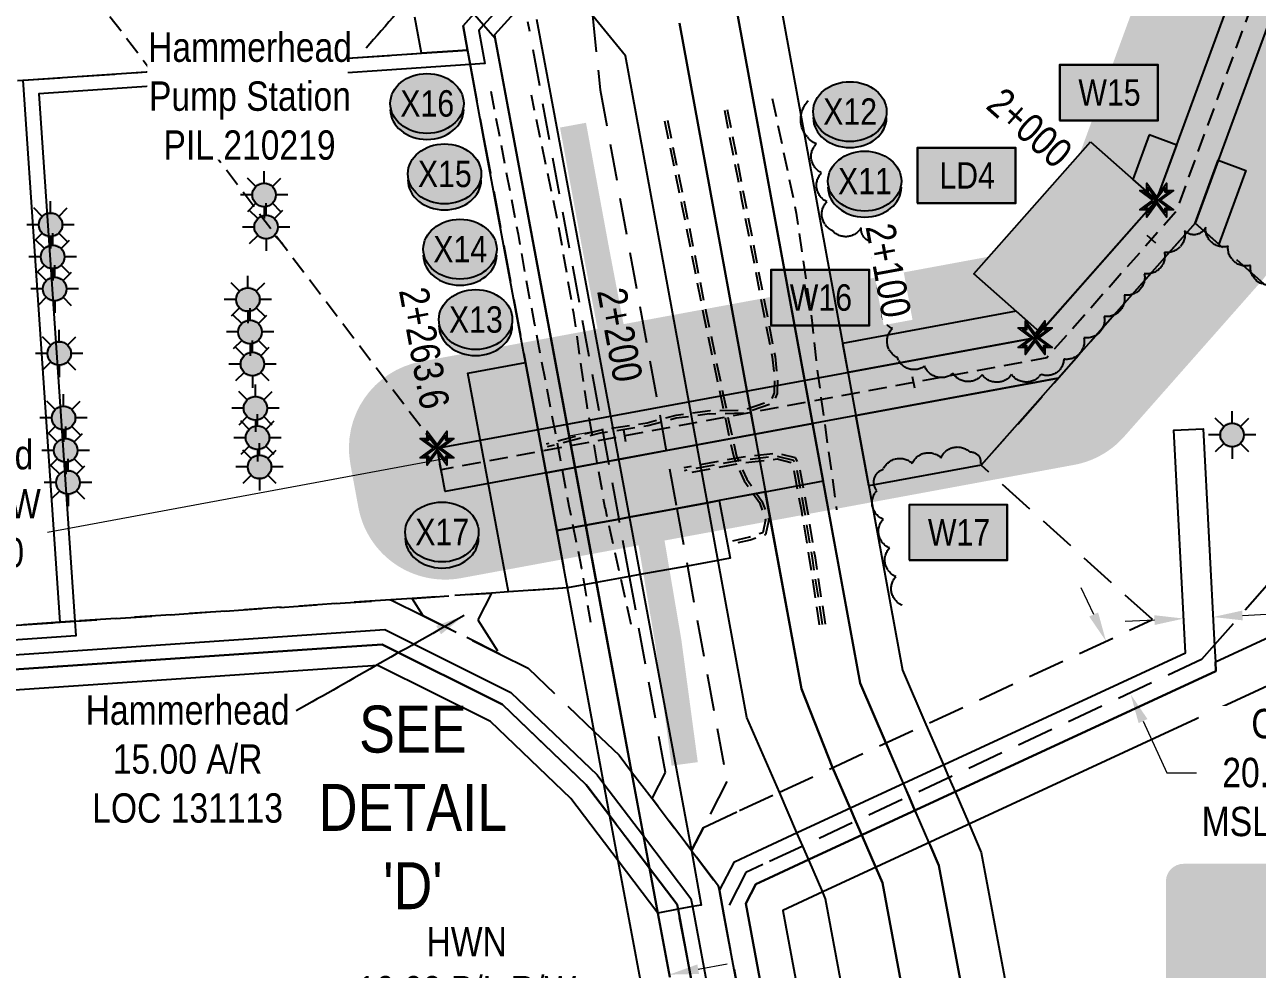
# Model space of a CAD drawing. Extents: x 404585 to 410512, y 6059634 to 6065450.
# Drawn here: x 404805.1 to 405224.8, y 6061681.1 to 6062002.9 of the extents above; entities that cross this region are included whole.
import ezdxf
from ezdxf.enums import TextEntityAlignment as Align

# ---------------------------------------------------------------- set-up
doc = ezdxf.new("R2010")
doc.units = 0
doc.header["$LTSCALE"] = 5
doc.header["$PDSIZE"] = 0.5
for name, pattern in [('0', [1, 1, 0]), ('foc-ACCESSROAD', [3.75, 2.5, -1.25]), ('foc-TIELINE', [1.875, 1.25, -0.625]), ('UG_PIPE', [1.875, 1.25, -0.625])]:
    doc.linetypes.add(name, pattern=pattern)
doc.layers.get('Defpoints').update_dxf_attribs({"color": 9})
for name, color, linetype in [('AS-PIPE-UG', 44, 'UG_PIPE'), ('AS-ROADS', 254, 'Continuous'), ('CHAINAGE', 201, 'foc-TIELINE'), ('DETAIL-T', 7, 'Continuous'), ('F-AR', 190, 'foc-ACCESSROAD'), ('F-RW', 190, 'Continuous'), ('F-WS', 190, 'foc-ACCESSROAD'), ('F-WS-S', 190, 'Continuous'), ('L-MON', 1, 'Continuous'), ('L-SECLBL', 7, 'Continuous'), ('L-TIE', 7, 'foc-TIELINE'), ('P-BUFFER-H 30m', 51, 'Continuous'), ('P-CROSSINGS', 250, 'Continuous'), ('P-PROPOSED', 10, 'Continuous'), ('P-PROPOSED-H', 21, 'Continuous'), ('P-TEMP-BLOCKS', 250, 'Continuous'), ('P-TEMP-H', 41, 'Continuous'), ('P-TEMP_WORKSPACE', 46, 'Continuous'), ('T-BUSH', 110, '0')]:
    doc.layers.add(name, color=color, linetype=linetype)
for name, color, linetype, lineweight in [('CHAINAGE-T', 201, 'Continuous', 18), ('F-AR-T', 190, 'Continuous', 9), ('F-RW-T', 190, 'Continuous', 9), ('F-WS-T', 190, 'Continuous', 9)]:
    doc.layers.add(name, color=color, linetype=linetype, lineweight=lineweight)
doc.styles.add('80', font='ARIALN.TTF', dxfattribs={"height": 10})
doc.styles.add('80CG', font='ARIALN.TTF', dxfattribs={"height": 10})
doc.styles.add('80L', font='ARIALN.TTF', dxfattribs={"height": 10})
doc.styles.add('Crossing', font='ARIALN.TTF', dxfattribs={"height": 10})
doc.dimstyles.new('Compass 5 000', dxfattribs={"dimscale": 5, "dimtxt": 9, "dimasz": 2, "dimexe": 0.2, "dimexo": 0.0625, "dimgap": 0.5, "dimtad": 0, "dimtih": 1, "dimtoh": 1, "dimzin": 0, "dimdsep": 46, "dimtxsty": '80CG', "dimcen": 0.1, "dimse1": 1, "dimse2": 1, "dimclrd": 256, "dimclrt": 256, "dimaunit": 1, "dimadec": 4, "dimazin": 0, "dimtfac": 0.06, "dimtofl": 0, "dimtmove": 0, "dimatfit": 1, "dimfxl": 0.2, "dimtolj": 1, "dimtzin": 0, "dimlwd": -1, "dimarcsym": 0})

# ---------------------------------------------------------------- blocks, each defined once
blk = doc.blocks.new('*U382')
h = blk.add_hatch(color=255)
edge = h.paths.add_edge_path()
edge.add_line((-141.5, -105), (141.5, -105))
edge.add_arc((141.5, -99), 6, 270, 360)
edge.add_line((147.5, -99), (147.5, 97.5))
edge.add_arc((141.5, 97.5), 6, 0, 90)
edge.add_line((141.5, 103.5), (-141.5, 103.5))
edge.add_arc((-141.5, 97.5), 6, 90, 180)
edge.add_line((-147.5, 97.5), (-147.5, -99))
edge.add_arc((-141.5, -99), 6, 180, 270)
at = {"color": 44, "flags": 128}
blk.add_lwpolyline([(-141.5, -105, 3, 3, 0), (141.5, -105, 3, 3, 0.414213562373095), (147.5, -99, 3, 3, 0), (147.5, 97.5, 3, 0, 0.414213562373095), (141.5, 103.5, 0, 0, 0), (-141.5, 103.5, 0, 0, 0.414213562373095), (-147.5, 97.5, 0, 0, 0), (-147.5, -99, 0, 3, 0.414213562373095)], format="xyseb", close=True, dxfattribs=at)
at = {"color": 44, "style": '80'}
blk.add_attdef('ENTER_TEXT_001', (-35.98567530695772, -4.996589358799454), '', height=10, dxfattribs=at)
blk = doc.blocks.new('*D404')
at = {"layer": 'Defpoints', "color": 0, "transparency": 16777216}
for p in [(405194.588218553, 6061802.776554569), (405202.9963178923, 6061784.623111889), (405181.6969616753, 6061774.757925098)]:
    blk.add_point(p, dxfattribs=at)
at = {"layer": 'F-AR-T', "transparency": 16777216}
for p, q in [((405169.086092297, 6061801.98532634), (405164.883322258, 6061811.059284904)), ((405185.8997317143, 6061765.683966535), (405194.0449842452, 6061748.09802125)), ((405194.0449842452, 6061748.09802125), (405204.0449842452, 6061748.09802125))]:
    blk.add_line(p, q, dxfattribs=at)
for points in [[(405170.5984187238, 6061802.685788013), (405167.5737658697, 6061801.284864668), (405173.288862336, 6061792.911367778)], [(405187.4120581411, 6061766.384428209), (405184.387405287, 6061764.983504862), (405181.6969616753, 6061774.757925098)]]:
    blk.add_solid(points, dxfattribs=at)
at = {"layer": 'F-AR-T', "transparency": 16777216, "insert": (405238.3423921578, 6061748.09802125), "char_height": 10, "attachment_point": 5, "style": '80CG', "bg_fill": 3, "box_fill_scale": 1.1, "bg_fill_color": 256, "bg_fill_true_color": 13158600, "bg_fill_transparency": 0}
blk.add_mtext('\\A1;CNRL\\P20.00 A/R\\PMSL 045549', dxfattribs=at)
blk = doc.blocks.new('*D416')
at = {"layer": 'Defpoints', "color": 0, "transparency": 16777216}
for p in [(404980.0150302993, 6061864.388190464), (404960.3855714812, 6061860.743648424), (404961.0077988501, 6061857.392339431)]:
    blk.add_point(p, dxfattribs=at)
at = {"layer": 'F-RW-T', "transparency": 16777216}
for p, q in [((404990.4692285429, 6061862.862353662), (405000.3011994176, 6061864.687825853)), ((404951.1758279754, 6061855.56686724), (404812.933165713, 6061829.899771726))]:
    blk.add_line(p, q, dxfattribs=at)
for points in [[(404990.1649831778, 6061864.501015475), (404990.773473908, 6061861.22369185), (404980.6372576682, 6061861.036881471)], [(404950.8715826103, 6061857.205529053), (404951.4800733405, 6061853.928205429), (404961.0077988501, 6061857.392339431)]]:
    blk.add_solid(points, dxfattribs=at)
at = {"layer": 'F-RW-T', "transparency": 16777216, "insert": (404773.3936022753, 6061829.899771727), "char_height": 10, "attachment_point": 5, "style": '80CG'}
blk.add_mtext('\\A1;Hammerhead\\P20.00 P/L R/W\\PPLA 160830\\P(Expired)', dxfattribs=at)
blk = doc.blocks.new('*D394')
at = {"layer": 'Defpoints', "color": 0, "transparency": 16777216}
for p in [(405197.3568391144, 6061846.256522451), (405207.3436353045, 6061846.782632268), (405209.7488999917, 6061801.12507672)]:
    blk.add_point(p, dxfattribs=at)
at = {"layer": 'F-RW-T', "transparency": 16777216}
for p, q in [((405219.7350526108, 6061801.651152634), (405252.6549719844, 6061803.385391768)), ((405189.7759511824, 6061800.072890989), (405179.7897985633, 6061799.546815076))]:
    blk.add_line(p, q, dxfattribs=at)
for points in [[(405219.6473732918, 6061803.315511404), (405219.8227319298, 6061799.986793864), (405209.7488999917, 6061801.12507672)], [(405189.6882718634, 6061801.737249759), (405189.8636305014, 6061798.408532219), (405199.7621038015, 6061800.598966903)]]:
    blk.add_solid(points, dxfattribs=at)
at = {"layer": 'F-RW-T', "transparency": 16777216, "insert": (405291.7409201426, 6061803.385391767), "char_height": 10, "attachment_point": 5, "style": '80CG', "bg_fill": 3, "box_fill_scale": 1.1, "bg_fill_color": 256, "bg_fill_true_color": 13158600, "bg_fill_transparency": 0}
blk.add_mtext('\\A1;CNRL\\P10.00 P/L R/W\\PPlan 052 4987\\PPLA 052315', dxfattribs=at)
blk = doc.blocks.new('GAS')
h = blk.add_hatch(color=255)
h.dxf.hatch_style = 1
edge = h.paths.add_edge_path()
edge.add_arc((0, 0), 0.9, 0, 360)
for p, q in [((-0.5711929310346023, 0.5711929297831376), (-1.142385862069204, 1.142385861385264)), ((0, 0.8077887887338874), (0, 1.615577579286764)), ((0.5711929310309642, 0.5711929297831376), (1.142385862065566, 1.142385861385264)), ((-0.8077887898725749, 0), (-1.615577579628734, 0)), ((1.615577579625096, 0), (0.8077887898689368, 0)), ((-0.5711929310346023, -0.5711929316021271), (-1.142385862069204, -1.142385863204253)), ((0, -0.8077887905528768), (0, -1.615577581105753)), ((1.142385862065566, -1.142385863204253), (0.5711929310309642, -0.5711929316021271))]:
    blk.add_line(p, q)
blk.add_circle((0, 0), 0.8000000000000003)
blk = doc.blocks.new('*D424')
at = {"layer": 'Defpoints', "color": 0, "transparency": 16777216}
for p in [(405013.1126522541, 6061686.49239551), (405022.9465202384, 6061688.321889711), (405014.781881602, 6061677.519980599)]:
    blk.add_point(p, dxfattribs=at)
at = {"layer": 'F-RW-T', "transparency": 16777216}
for p, q in [((405034.447061341, 6061681.178493439), (405044.2783730957, 6061683.007512079)), ((405004.9505698474, 6061675.69096196), (404994.7212434248, 6061673.787896615))]:
    blk.add_line(p, q, dxfattribs=at)
for points in [[(405034.1422249011, 6061682.817045399), (405034.7518977812, 6061679.53994148), (405024.6157495864, 6061679.3494748)], [(405004.6457334075, 6061677.32951392), (405005.2554062875, 6061674.052410001), (405014.781881602, 6061677.519980599)]]:
    blk.add_solid(points, dxfattribs=at)
at = {"layer": 'F-RW-T', "transparency": 16777216, "insert": (404955.6352952668, 6061673.787896615), "char_height": 10, "attachment_point": 5, "style": '80CG'}
blk.add_mtext('\\A1;HWN\\P10.00 P/L R/W\\PPLA 121940', dxfattribs=at)
blk = doc.blocks.new('Temp_Area')
h = blk.add_hatch(color=191)
h.dxf.hatch_style = 1
h.paths.add_polyline_path([(-16.82711371331243, -9.436567862801894), (16.33187767662457, -9.436567862801894), (16.33187767662457, 9.053714016554295), (-16.82711371331243, 9.053714016554295)])
at = {"color": 250}
for points in [[(-17.02711371331247, -9.636567862801712), (16.53187767662462, -9.636567862801712), (16.53187767662462, 9.253714016554113), (-17.02711371331247, 9.253714016554113)], [(-16.92711371331245, -9.536567862801803), (16.43187767662459, -9.536567862801803), (16.43187767662459, 9.153714016554204), (-16.92711371331245, 9.153714016554204)]]:
    blk.add_lwpolyline(points, close=True, dxfattribs=at)
at = {"color": 250, "style": '80L'}
blk.add_attdef('TEMPORARY', text='', height=9, dxfattribs=at).set_placement((0.001048257894581184, -0.1484938545327168), align=Align.MIDDLE_CENTER)
blk = doc.blocks.new('TEMP')
h = blk.add_hatch(color=255)
h.dxf.hatch_style = 1
h.paths.add_polyline_path([(-5.274161e-10, 0.2514284397220763), (-0.6656854269836912, 1.152061669657268), (-0.6656854269836914, 0.6656854303339061), (-1.152061663105632, 0.6656854303339061), (-0.2514284404497629, 5.273253e-10), (-1.152061661774314, -0.665685419564579), (-0.6656854224511335, -0.6656854195645793), (-0.6656854224511335, -1.152061655686338), (-5.273251e-10, -0.2514284436956587), (0.6656854183820542, -1.152061663420681), (0.6656854183820542, -0.6656854208922597), (1.152061656810019, -0.6656854053035205), (0.2514284429676993, 5.273253e-10), (1.152061671303363, 0.6656854258011663), (0.6656854287749412, 0.6656854258011663), (0.6656854131859291, 1.15206166422904)])
h.paths.add_polyline_path([(0.5656854229146121, 0.8485281473411305), (0.5656854319800914, 0.5656854258011663), (0.8485281444547581, 0.5656854258011663), (0.0831890339399251, 0), (0.8485281399220186, -0.5656854150320215), (0.5656854183820542, -0.5656854240973189), (0.5656854183820542, -0.8485281365719859), (0, -0.08318903609469999), (-0.5656854224511337, -0.8485281320390644), (-0.5656854224511337, -0.5656854195645792), (-0.8485281349258001, -0.5656854195645794), (-0.0831890328488955, 0), (-0.8485281394583584, 0.5656854303339058), (-0.5656854269836913, 0.5656854303339061), (-0.5656854269836913, 0.8485281428085727), (0, 0.0831890306941206)], flags=16)
h = blk.add_hatch(color=1)
h.dxf.hatch_style = 1
h.paths.add_polyline_path([(0, 0.0831890306941205), (-0.5656854269836911, 0.8485281428085727), (-0.5656854269836912, 0.5656854303339061), (-0.8485281394583578, 0.5656854303339061), (-0.0831890328488953, -1e-16), (-0.8485281349258001, -0.5656854195645793), (-0.5656854224511337, -0.5656854195645793), (-0.5656854224511337, -0.848528132039064), (0, -0.08318903609469999), (0.5656854183820542, -0.8485281365719856), (0.5656854183820542, -0.5656854240973191), (0.8485281399220184, -0.5656854150320213), (0.0831890339399251, -1e-16), (0.8485281444547581, 0.5656854258011663), (0.5656854319800914, 0.5656854258011663), (0.5656854229146121, 0.8485281473411308)])
at = {"color": 1}
for p, q in [((-0.0831890328488953, 0), (0.0831890339399252, 0)), ((0, 0.0831890306941205), (0, -0.08318903609469999))]:
    blk.add_line(p, q, dxfattribs=at)
at = {"color": 255, "flags": 128}
blk.add_lwpolyline([(-0.251428440449763, 5.27325e-10), (-1.152061663105632, 0.6656854303339061), (-0.6656854269836914, 0.6656854303339061), (-0.6656854269836914, 1.152061669657268), (-5.274159999999999e-10, 0.2514284397220763), (0.6656854131859291, 1.15206166422904), (0.6656854287749412, 0.6656854258011663), (1.152061671303363, 0.6656854258011663), (0.2514284429676991, 5.27325e-10), (1.152061656810019, -0.6656854053035204), (0.6656854183820542, -0.6656854208922596), (0.6656854183820542, -1.152061663420681), (-5.27325e-10, -0.2514284436956586), (-0.6656854224511335, -1.152061655686338), (-0.6656854224511335, -0.6656854195645793), (-1.152061661774314, -0.6656854195645793)], close=True, dxfattribs=at)
at = {"color": 1, "flags": 128}
blk.add_lwpolyline([(-0.0831890328488953, 0), (-0.8485281394583578, 0.5656854303339061), (-0.5656854269836913, 0.5656854303339061), (-0.5656854269836913, 0.8485281428085727), (0, 0.0831890306941205), (0.5656854229146121, 0.8485281473411305), (0.5656854319800914, 0.5656854258011663), (0.8485281444547581, 0.5656854258011663), (0.0831890339399252, 0), (0.8485281399220184, -0.5656854150320214), (0.5656854183820542, -0.5656854240973189), (0.5656854183820542, -0.8485281365719856), (0, -0.08318903609469999), (-0.5656854224511335, -0.848528132039064), (-0.5656854224511335, -0.5656854195645792), (-0.8485281349258001, -0.5656854195645792)], close=True, dxfattribs=at)
blk = doc.blocks.new('xing2')
h = blk.add_hatch(color=50)
h.dxf.hatch_style = 1
edge = h.paths.add_edge_path()
edge.add_ellipse((0, 0), major_axis=(-12.5, 0), ratio=0.8162973455633619, start_angle=0, end_angle=360)
h = blk.add_hatch(color=250)
h.dxf.hatch_style = 1
edge = h.paths.add_edge_path()
edge.add_ellipse((0, -2.047489049626165), major_axis=(-12.5, 0), ratio=0.8162973455633619, start_angle=0, end_angle=180)
edge.add_line((12.5, -2.047489049626165), (12.5, 0))
edge.add_ellipse((0, 0), major_axis=(-12.5, 0), ratio=0.8162973455633619, start_angle=0, end_angle=180, ccw=False)
edge.add_line((-12.5, 0), (-12.5, -2.047489049626165))
at = {"color": 250}
blk.add_ellipse((0, 0), major_axis=(-12.5, 0), ratio=0.8162973455633619, dxfattribs=at)
blk.add_ellipse((0, -2.047489049626165), major_axis=(-12.5, 0), ratio=0.8162973455633619, start_param=0, end_param=3.141592653589793, dxfattribs=at)
at = {"color": 250, "style": 'Crossing'}
blk.add_attdef('CROSSING', text='', height=9, dxfattribs=at).set_placement((0.08916442567715421, 0.0199513138486509), align=Align.MIDDLE_CENTER)
at = {"color": 250, "style": 'Crossing', "flags": 1}
for tag, p in [('OWNER', (0.08916442567715421, -12.49201765665748)), ('DESCRIPTION', (0.08916442567715421, -25.770021277247)), ('LOCATION', (0.08916442567715421, -39.30337514164421)), ('DWG_REF', (0.08916442567715421, -52.83672900604233))]:
    blk.add_attdef(tag, text='', height=9, dxfattribs=at).set_placement(p, align=Align.MIDDLE_CENTER)

msp = doc.modelspace()

# ---------------------------------------------------------------- hatches: boundary and pattern name
at = {"layer": 'P-BUFFER-H 30m'}
h = msp.add_hatch(color=256, dxfattribs=at)
h.dxf.hatch_style = 1
edge = h.paths.add_edge_path()
edge.add_line((404940.0829213461, 6061888.119113913), (405133.5512000923, 6061923.869140613))
edge.add_line((405133.5512000923, 6061923.869140613), (405164.2975908084, 6061958.695398627))
edge.add_line((405164.2975908084, 6061958.695398627), (405438.5979973365, 6062706.319315919))
edge.add_arc((405466.7621963969, 6062695.985977094), 29.99999999973507, 110.1339747783631, 159.8521025405417, ccw=False)
edge.add_line((405456.4357016823, 6062724.152686289), (406011.5193996995, 6062927.657782814))
edge.add_line((406011.5193996995, 6062927.657782814), (406043.7326047603, 6062958.603954992))
edge.add_arc((406064.5160709835, 6062936.96954879), 29.99999999971488, 117.70618526119799, 133.8507502172197, ccw=False)
edge.add_line((406050.5679422616, 6062963.529851972), (406062.8525971393, 6062969.981131777))
edge.add_line((406062.8525971393, 6062969.981131777), (406075.6295963753, 6062980.306200447))
edge.add_line((406075.6295963753, 6062980.306200447), (405915.5440436103, 6063177.162115133))
edge.add_line((405915.5440436103, 6063177.162115133), (405912.0050428001, 6063176.524142346))
edge.add_line((405912.0050428001, 6063176.524142346), (405869.7556900671, 6063148.181082046))
edge.add_line((405869.7556900671, 6063148.181082046), (405830.5390621867, 6063110.564137946))
edge.add_arc((405809.7720206116, 6063132.214310791), 30.00000000034117, 223.8072676086337, 313.8072676183823, ccw=False)
edge.add_line((405788.1218477626, 6063111.44726922), (405777.7383269763, 6063122.272355644))
edge.add_arc((405799.3884998247, 6063143.039397215), 29.99999999990303, 133.8072676178207, 223.8072676094802, ccw=False)
edge.add_line((405778.62145825, 6063164.689570061), (405820.6654553369, 6063205.01855227))
edge.add_arc((405841.4324969106, 6063183.368379423), 30.00000000000594, 123.8557613978997, 133.8072676151454, ccw=False)
edge.add_line((405824.719374432, 6063208.281659758), (405878.0417621412, 6063244.053087076))
edge.add_arc((405894.7548846225, 6063219.139806745), 29.99999999924087, 100.21891206334442, 123.8557614053039, ccw=False)
edge.add_line((405889.4325968698, 6063248.663919822), (405922.9689073357, 6063254.709483119))
edge.add_arc((405928.2911950863, 6063225.185370039), 30.00000000055485, 69.63470323072028, 100.21891205877472, ccw=False)
edge.add_line((405938.7313236418, 6063253.310158319), (405947.6138376761, 6063250.012903688))
edge.add_arc((405937.1737091207, 6063221.88811541), 29.99999999959767, 39.11841617707552, 69.63470323041389, ccw=False)
edge.add_line((405960.4490187201, 6063240.815871828), (406162.2972523667, 6062992.604724877))
edge.add_arc((406139.0219427678, 6062973.676968457), 29.99999999989551, -51.05839001649832, 39.11841617908681, ccw=False)
edge.add_line((406157.877785062, 6062950.343361548), (406106.549453617, 6062908.865036884))
edge.add_arc((406087.6936113259, 6062932.198643796), 30.00000000036342, 297.70618540935214, 308.94160997565166, ccw=False)
edge.add_line((406101.6417401168, 6062905.638340649), (406091.0887381465, 6062900.096437386))
edge.add_line((406091.0887381465, 6062900.096437386), (406056.6640501186, 6062867.025765898))
edge.add_arc((406035.8805839025, 6062888.660172107), 29.99999999953688, 290.13397477878055, 313.8507501988936, ccw=False)
edge.add_line((406046.2070786172, 6062860.493462912), (405501.8275709544, 6062660.912742655))
edge.add_line((405501.8275709544, 6062660.912742655), (405231.7944784962, 6061924.92081882))
edge.add_arc((405203.6302846411, 6061935.254171832), 29.99999999994423, 318.5602989488544, 339.85207367782925, ccw=False)
edge.add_line((405226.1198643601, 6061915.399227762), (405179.4937803468, 6061862.586133468))
edge.add_arc((405157.0042006273, 6061882.441077538), 29.99999999957325, 280.4693041151394, 318.56029895077637, ccw=False)
edge.add_line((405162.455462413, 6061852.940505596), (404953.7110758096, 6061814.367684031))
edge.add_arc((404948.2598140241, 6061843.868255974), 30.00000000019685, 190.4693040988284, 280.4693041144882, ccw=False)
edge.add_line((404918.7592420799, 6061838.416994196), (404916.0336111871, 6061853.167280193))
edge.add_arc((404945.5341831315, 6061858.61854197), 29.99999999998841, 100.46930411416031, 190.4693040970389, ccw=False)
at = {"layer": 'P-PROPOSED-H'}
h = msp.add_hatch(color=256, dxfattribs=at)
h.dxf.hatch_style = 1
h.paths.add_polyline_path([(404945.5341831315, 6061858.61854197), (405149.1865337824, 6061896.250431913), (405190.5193884223, 6061943.067916067), (405466.7621963968, 6062695.985977093), (406027.7601891684, 6062901.659375676), (406064.5160709838, 6062936.96954879), (406079.4132766752, 6062944.792808229), (406117.891160495, 6062975.886712624), (405928.1176488131, 6063209.249671242), (405926.9160837135, 6063209.695701064), (405900.5049373464, 6063204.934585272), (405850.873561297, 6063171.639280298), (405809.7720206113, 6063132.21431079), (405799.3884998251, 6063143.039397215), (405841.432496912, 6063183.368379424), (405894.7548846211, 6063219.139806743), (405928.291195087, 6063225.18537004), (405937.1737091212, 6063221.888115409), (406139.0219427678, 6062973.676968457), (406087.6936113229, 6062932.198643793), (406073.3736267012, 6062924.678511634), (406035.8805839028, 6062888.660172108), (405478.4509860426, 6062684.295020467), (405203.6302846409, 6061935.254171832), (405157.0042006276, 6061882.441077539), (404948.2598140242, 6061843.868255974)])
at = {"layer": 'P-TEMP-H'}
h = msp.add_hatch(color=256, dxfattribs=at)
h.dxf.hatch_style = 1
h.paths.add_polyline_path([(405168.0298087029, 6061962.922860138), (405190.5193884223, 6061943.067916067), (405150.8095002811, 6061898.088756628), (405128.3199205617, 6061917.943700699)])
h = msp.add_hatch(color=256, dxfattribs=at)
h.dxf.hatch_style = 1
h.paths.add_polyline_path([(405188.0202146196, 6061965.288495048), (405182.4736879419, 6061950.171069397), (405190.5193884223, 6061943.067916067), (405197.408280973, 6061961.844048774)])
h = msp.add_hatch(color=256, dxfattribs=at)
h.dxf.hatch_style = 1
h.paths.add_polyline_path([(405211.6759835426, 6061928.151019915), (405203.630284641, 6061935.254171838), (405211.4903899683, 6061956.677375888), (405220.8784563203, 6061953.232929614)])
h = msp.add_hatch(color=256, dxfattribs=at)
h.dxf.hatch_style = 1
h.paths.add_polyline_path([(405085.4136930541, 6061884.466170568), (405146.9440102841, 6061895.836047314), (405149.1865337824, 6061896.250431912), (405150.8095002811, 6061898.088756628), (405142.7254049533, 6061905.225806875), (405083.5966057913, 6061894.299694549)])
h = msp.add_hatch(color=256, dxfattribs=at)
h.dxf.hatch_style = 1
h.paths.add_polyline_path([(405092.5058675039, 6061845.768821308), (405088.1177509619, 6061869.711898214), (405157.0042006276, 6061882.441077544), (405130.8288230479, 6061852.792379535)])

# ---------------------------------------------------------------- linework, layer by layer
at = {"layer": 'AS-PIPE-UG', "flags": 128}
for points in [[(404963.8487486112, 6061980.186315519), (404973.1215289382, 6061931.525477445), (404975.1863707329, 6061919.450554764), (404978.6067651593, 6061901.361180064), (404984.2660723457, 6061871.761112732), (404990.4245830473, 6061838.922725154), (404994.7663531001, 6061817.607035197), (404997.7365639957, 6061799.398611988)], [(405011.671244885, 6061798.607289381), (405002.8376436039, 6061838.207433568), (405002.8056305528, 6061838.208433952), (404996.6361153648, 6061873.057641277), (404992.0812584408, 6061904.501460293), (404986.7350789102, 6061935.636153285), (404977.6443728112, 6061978.845769005)], [(405059.6828182446, 6061977.667288538), (405067.8461462702, 6061938.681394769), (405073.1202964358, 6061902.24754144), (405074.7669677507, 6061886.525131728), (405081.5837468152, 6061837.634199848)], [(405043.3786788236, 6061973.750331744), (405049.1230206776, 6061943.976193447), (405059.6097454967, 6061889.714140111), (405060.476407769, 6061881.917137551), (405060.3061293569, 6061877.510710666), (405059.1599620285, 6061874.742873669), (405049.7696942831, 6061871.491163503), (405038.6092203913, 6061871.263023891), (405038.470862544, 6061871.327261465), (405026.7944292015, 6061869.770609979), (405017.1002708491, 6061867.178091049), (405000.8641915846, 6061864.698773535), (404982.7360612481, 6061860.028312333)], [(405044.3605716712, 6061973.939768903), (405050.1049135245, 6061944.165630606), (405060.5991918318, 6061889.864493094), (405061.4785503287, 6061881.953267846), (405061.2984769163, 6061877.293368098), (405059.9119116414, 6061873.945003061), (405049.9478494926, 6061870.494596375), (405038.3981409073, 6061870.258500147), (405038.3141066483, 6061870.297516054), (405026.9904902364, 6061868.787900613), (405017.3055418766, 6061866.197844699), (405001.0649209003, 6061863.717833624), (404982.9855503025, 6061859.059934692)], [(405023.9672577249, 6061970.283278248), (405029.7666220083, 6061941.96473332), (405037.0285825658, 6061905.312791056), (405044.8937890532, 6061867.650436868), (405047.4878465986, 6061855.888641844), (405050.9752683507, 6061848.04744512), (405056.1643838493, 6061840.543385865), (405058.4453137388, 6061834.26582663), (405057.363872857, 6061829.073709908), (405052.1817602133, 6061827.336001479), (405045.1098771465, 6061825.712339568)], [(405022.9875899197, 6061970.082651751), (405028.7863124362, 6061941.767240628), (405036.0486498993, 6061905.113396071), (405043.916051374, 6061867.440531216), (405046.5330777151, 6061855.574592677), (405050.0995713079, 6061847.555609089), (405055.2685404436, 6061840.080683799), (405057.4083656673, 6061834.191471811), (405056.5018912303, 6061829.839388275), (405051.9102600312, 6061828.299684894), (405044.8861052934, 6061826.686981099)], [(405077.7671908817, 6061798.745345641), (405074.3347915611, 6061821.274530362), (405071.6717058743, 6061837.487139919), (405068.7285059906, 6061853.401627937), (405067.6160524656, 6061855.348421583), (405061.4435360541, 6061856.876044364), (405048.3141834796, 6061855.380434657), (405029.5125184168, 6061851.901016144)], [(405076.778598458, 6061798.594730161), (405073.3470738833, 6061821.118173314), (405070.6865558474, 6061837.315151259), (405067.7760484763, 6061853.05286415), (405066.9602212091, 6061854.480561867), (405061.3779502925, 6061855.862106062), (405048.4619375724, 6061854.390798589), (405029.6944877697, 6061850.917711964)], [(405075.7900060372, 6061798.444114681), (405072.3593562056, 6061820.961816289), (405069.7014058205, 6061837.143162621), (405066.823590962, 6061852.704100363), (405066.3043899527, 6061853.612702129), (405061.312364531, 6061854.848167739), (405048.6096916651, 6061853.401162566), (405029.8764571212, 6061849.934407739)]]:
    msp.add_lwpolyline(points, dxfattribs=at)
at = {"layer": 'AS-ROADS', "const_width": 9.000000000000085, "flags": 128}
msp.add_lwpolyline([(405029.8476550453, 6061751.100921986), (405024.2683804867, 6061792.680873277), (405017.7187103156, 6061831.335632072), (405009.9835568498, 6061871.875159226), (404999.5923205505, 6061926.401388479), (404991.8201519929, 6061968.621600816)], dxfattribs=at)
at = {"layer": 'CHAINAGE'}
for p, q in [((405190.2850928181, 6061928.448423377, 768.5469450773412), (405187.2864821884, 6061931.095749252, 768.5469450773412)), ((405108.1525439686, 6061879.007138407, 767.7015610428639), (405107.4257090614, 6061882.940547999, 767.7015610428639)), ((405009.8173041577, 6061860.836265789, 765.0851989173693), (405009.0904692541, 6061864.769675381, 765.0851989173693)), ((404947.2604160296, 6061849.276694188, 760.7648863007663), (404946.533581126, 6061853.21010378, 760.7648863007663))]:
    msp.add_line(p, q, dxfattribs=at)
at = {"layer": 'CHAINAGE', "elevation": 751.9911807461727, "flags": 128}
msp.add_lwpolyline([(405804.5802602177, 6063137.626854004), (405846.1530291045, 6063177.503829861), (405897.7059530814, 6063212.088208996), (405931.2174980929, 6063217.325115839), (406128.4565515249, 6062974.781840668), (406083.5534465596, 6062938.495727345), (406068.9448488393, 6062930.824030219), (406031.8203865356, 6062895.159773889), (405472.606344779, 6062690.140408429), (405197.0748378258, 6061939.161045425), (405153.095367205, 6061889.345754737), (404946.8969985778, 6061851.243398984)], dxfattribs=at)
at = {"layer": 'F-AR'}
for points in [[(404998.4144434125, 6062006.015390279), (405001.0652404898, 6061980.638861706), (405027.1610944571, 6061838.126888507), (405030.7555438348, 6061818.496705208), (405044.1918106577, 6061745.124479671), (405036.2188518912, 6061729.497234362), (405032.1323376258, 6061721.607203023), (405018.7436734505, 6061739.266150739), (405023.2928520345, 6061748.183253964), (405011.074004996, 6061814.909734236), (405007.4896933605, 6061834.48294085), (404976.4812880158, 6062003.833640205)], [(404746.1837366202, 6061794.523273753), (404817.2058752042, 6061799.339779478), (404929.844220199, 6061806.981300822), (404940.8267079751, 6061801.505248399), (404966.860108579, 6061788.523154458), (404976.512401433, 6061783.710250954), (404999.0331269904, 6061762.157250847), (405007.5156771012, 6061754.046383876), (405011.7590261503, 6061748.457750184), (405018.7436734505, 6061739.266150739), (405032.1162810518, 6061721.616052353), (405041.3923811578, 6061709.452371139), (405041.664207803, 6061707.95160814), (405043.2072677462, 6061699.664608436), (405048.5967291547, 6061670.731204311)], [(405033.8524223238, 6061667.987365552), (405027.599566833, 6061701.578610472), (405027.2951345919, 6061703.214352717), (405017.8661948644, 6061715.626225822), (405004.3893504803, 6061733.363278267), (404996.287141434, 6061744.030164074), (404967.7834004784, 6061771.304627965), (404926.7973774867, 6061791.741429497), (404911.2845792616, 6061790.688767637), (404756.5035024136, 6061780.191904487)]]:
    msp.add_lwpolyline(points, dxfattribs=at)
msp.add_lwpolyline([(404966.8604564702, 6061788.52314715), (404940.8270558636, 6061801.50524109), (404937.0353189732, 6061807.469512378), (404964.040277699, 6061809.30100347), (404959.4363805753, 6061800.201141024), (404966.8604564702, 6061788.52314715)], close=True, dxfattribs=at)
at = {"layer": 'F-RW'}
for points in [[(405163.8097630193, 6061264.746578179), (405146.0856842017, 6061365.152893427), (405140.6888634918, 6061395.732163718), (405107.6232545643, 6061572.439676884), (405134.8207961077, 6061617.612704764), (405116.3897919974, 6061716.489880955), (405113.376464513, 6061723.45293368), (405113.0343295343, 6061724.243840093), (405108.6057790113, 6061734.483763588), (405108.2460292627, 6061735.26722865), (405106.2821883288, 6061739.867497417), (405104.2894059052, 6061744.453953509), (405098.3502542318, 6061758.244451823), (405089.5701239363, 6061778.578884264), (405047.1511450554, 6062010.031459583), (405035.7882950979, 6062023.866570377), (405007.9056091267, 6062173.117562848), (404992.6978718992, 6062254.536981961), (404974.7367685472, 6062353.669528448), (404966.6912355191, 6062398.223585024), (404965.0598103525, 6062407.255362103), (404962.3391363351, 6062422.30899442), (404955.7584199046, 6062458.72398841), (405042.490686324, 6062771.786976325)], [(405057.430345729, 6062769.538527411), (404971.1697303361, 6062458.199782238), (404979.7914893398, 6062410.083192598), (404989.4789265306, 6062356.45271115), (405007.4601052298, 6062257.231383136), (405023.2417813374, 6062172.7724988), (405049.8240558192, 6062030.535697848), (405061.1764328338, 6062016.713019582), (405104.0130670525, 6061782.981572765), (405111.9765855538, 6061764.545036118), (405117.9320236366, 6061750.757920316), (405119.9123797328, 6061746.173133214), (405121.8983233843, 6061741.575211113), (405126.6600656035, 6061730.551092797), (405130.8248676182, 6061720.910075009), (405150.608772559, 6061614.755748533), (405123.4139858641, 6061569.585376716), (405155.4487331983, 6061398.405647077), (405161.3775049464, 6061364.809313565), (405179.101858885, 6061264.402625292)], [(404906.9176029997, 6062503.902074463), (404922.9754539224, 6062415.204097456), (404923.7710757537, 6062410.791320498), (404926.4333393873, 6062396.032813944), (404927.3347558007, 6062391.112083489), (404953.4492768286, 6062246.833199165), (404967.0399808552, 6062174.038408282), (404993.7651226151, 6062030.915946951), (404988.5790899104, 6062025.214175847), (404984.9848995866, 6062021.262250431), (404974.7878333704, 6062010.101612748), (404973.9893076103, 6062009.172220279), (404965.1157723899, 6061999.415668673), (404965.3376271659, 6061998.070371834), (404996.1508575635, 6061832.381164771), (404999.7830643058, 6061812.850705187), (405011.759432026, 6061748.457741632), (405017.8661948644, 6061715.626225822), (405020.7163090776, 6061700.301258137), (405024.7686998135, 6061678.530587937)], [(405019.516880368, 6061652.068490538), (405007.2431916214, 6061718.041826851), (405004.4003288405, 6061733.352933178), (404999.0407139043, 6061762.1621989), (404989.9437393699, 6061811.059448528), (404986.3168227197, 6061830.55816041), (404975.6643033018, 6061887.800325402), (404961.3971477202, 6061964.544619385), (404954.3722391627, 6062002.474774259), (404958.0801887835, 6062006.552271332), (404968.2516084668, 6062017.734942802), (404969.4016670928, 6062018.999644386), (404978.4280994194, 6062028.923938418), (404982.0112514325, 6062032.863973019), (404980.1133876309, 6062043.348320226), (404956.4140003268, 6062174.277483271), (404943.5779894121, 6062245.199969776), (404916.5950219852, 6062394.267469857), (404913.9231820398, 6062409.026985629), (404897.0695710827, 6062502.138586167)], [(405047.1511450554, 6062010.031459583), (405076.9673993982, 6061847.343694924), (405056.612928211, 6061843.578655984), (405041.6342170103, 6061840.805278547), (405036.9812316183, 6061839.941759971), (405027.1614709047, 6061838.125478579), (405010.9666771308, 6061835.126268136), (405007.4896639362, 6061834.481539414), (404996.1500458221, 6061832.381181789), (404986.3109254374, 6061830.559085423), (404982.6500428265, 6061850.223052797), (404992.4942643884, 6061852.038623587), (405003.8893569424, 6061854.144916021), (405007.3053490329, 6061854.77660212), (405023.5618011583, 6061857.781613288), (405033.3672256649, 6061859.593880314), (405053.700394173, 6061863.352009855), (405028.0479213299, 6062003.320746964)], [(405033.8528282082, 6061667.987357003), (405027.599566833, 6061701.578610472), (405027.2951345919, 6061703.214352717), (405017.866178052, 6061715.62542499), (405004.3917953917, 6061733.360923633), (404996.287141434, 6061744.030164074), (404967.7834004784, 6061771.304627965), (404926.7973774867, 6061791.741429497), (404911.2845792616, 6061790.688767637), (404756.5035024136, 6061780.191904487), (404747.2049255814, 6061779.561479291), (404746.1837682343, 6061794.524775285), (404817.2058920526, 6061799.340580309), (404804.6579448158, 6061983.919249617), (404940.2963186485, 6061993.135821933), (404950.8892219383, 6061993.855801716), (404955.9073073547, 6061994.196513028), (404954.3722391627, 6062002.474774259), (404958.076585377, 6062006.557454443)], [(404964.7363133013, 6062006.467813286), (404961.3695990669, 6062002.707209943), (404959.7510989179, 6062000.899152891), (404961.8526134127, 6061989.592937765), (404956.8224629589, 6061989.249669194), (404809.9859510111, 6061979.271778902), (404822.1945603541, 6061799.678164172), (404822.5336570295, 6061794.692336911), (404751.5011295161, 6061789.837208285), (404751.8530257289, 6061784.889859891), (404756.7013321746, 6061785.218810759), (404927.8109266978, 6061796.82239787), (404970.6908923359, 6061775.442817177), (405000.0276459798, 6061747.371353664), (405002.3646367117, 6061744.294910842), (405015.8304442372, 6061726.570199936), (405031.9925848013, 6061705.296792825), (405032.5146646533, 6061702.492001656), (405038.7675862715, 6061668.902265354)], [(404979.3630497041, 6062004.754525283), (405032.1162810518, 6061721.616052353), (405035.4637790424, 6061703.039977667), (405032.5146646533, 6061702.492001656), (405027.599566833, 6061701.578610472), (405020.7167149591, 6061700.301249646), (405017.8661948644, 6061715.626225822), (405015.83046105, 6061726.571000764), (405011.7590261503, 6061748.457750184), (404965.3261857318, 6061998.080726801), (404961.3695990669, 6062002.707209943), (404958.4558867469, 6062006.113355599)], [(405088.1378832556, 6061649.604731044), (405077.8109617447, 6061705.17224841), (405076.8350660687, 6061707.474416148), (405072.0794969142, 6061718.487043499), (405070.0525605461, 6061723.092358021), (405068.0696459427, 6061727.655690695), (405062.0981001258, 6061741.441010147), (405051.0494754366, 6061766.871848295), (405009.7489687324, 6061992.221653741), (404998.4144434125, 6062006.015390279)], [(405028.0479213299, 6062003.320746964), (405069.594859184, 6061776.626328183), (405080.1921453777, 6061749.84051365), (405086.1518782561, 6061736.043149271), (405088.1278392224, 6061731.468454198), (405090.118143625, 6061726.861112577), (405094.8789991669, 6061715.838980661), (405097.1447030387, 6061710.593753527), (405111.4702627801, 6061633.597428902)], [(405111.4702627801, 6061633.597428902), (405097.1447030387, 6061710.593753527), (405094.8785521036, 6061715.839791169), (405090.118143625, 6061726.861112577), (405088.1278392224, 6061731.468454198), (405086.1518782561, 6061736.043149271), (405080.1921453777, 6061749.84051365), (405069.594859184, 6061776.626328183), (405057.3009879258, 6061843.705928837), (405041.6339132433, 6061840.807387989), (405036.9791737057, 6061839.943205161), (405027.1610944571, 6061838.126888507), (405010.966285972, 6061835.126977336), (405007.4896933605, 6061834.48294085), (404996.1504685103, 6061832.381974095), (404986.3109254374, 6061830.559085423), (404982.6516810149, 6061850.223719372), (404992.4939774661, 6061852.041533804), (405003.8890552993, 6061854.147125509), (405007.3049146128, 6061854.778013293), (405023.5618011583, 6061857.781613288), (405033.3672256649, 6061859.593880314), (405053.700394173, 6061863.352009855), (405073.3674492144, 6061866.986264407), (405089.5723806178, 6061778.566571023), (405098.3309071818, 6061758.231938991), (405104.2739685131, 6061744.434248421), (405106.2477481614, 6061739.851695961), (405108.2310536196, 6061735.247413717), (405108.5762629959, 6061734.445526613), (405113.0187570652, 6061724.237056413), (405113.3657979802, 6061723.439437603), (405116.3897919974, 6061716.489880955), (405134.8207961077, 6061617.612704764)], [(405615.8970997364, 6061802.190006901), (405516.134005192, 6061814.596758159), (405352.2244367283, 6061834.979923229), (405076.8874542876, 6061707.510670869), (405063.2666093603, 6061701.205664317), (405070.6442255511, 6061661.606541945), (405050.9820947364, 6061657.94356206), (405036.2339617991, 6061655.196189377), (405029.351719439, 6061653.909587269), (405028.4358265076, 6061658.829185313), (405035.316604222, 6061660.123727942), (405050.064705121, 6061662.870296663), (405057.9257039349, 6061664.333374393), (405050.6276869435, 6061703.518455586), (405054.0610466342, 6061710.166498154), (405058.4851726366, 6061712.214543232), (405072.1052100263, 6061718.520953683), (405210.711473191, 6061782.698213794), (405210.5404108336, 6061785.915332228), (405349.8162905692, 6061850.395150051), (405516.4488817259, 6061829.673402635), (405616.2120421862, 6061817.266953307)], [(404756.5035024136, 6061780.191904487), (404911.2845792616, 6061790.688767637), (404926.7973774867, 6061791.741429497), (404967.7834004784, 6061771.304627965), (404996.287141434, 6061744.030164074), (405004.3893504803, 6061733.363278267), (405017.8661948644, 6061715.626225822), (405027.2951345919, 6061703.214352717), (405027.599566833, 6061701.578610472), (405033.8524223238, 6061667.987365552)], [(405024.7690477131, 6061678.530580633), (405020.7167149591, 6061700.301249646), (405007.2394365809, 6061718.039802658), (404991.046700542, 6061739.354104169), (404963.7096346738, 6061765.511314988), (404925.3744743738, 6061784.62651445), (404909.8628858476, 6061783.574632394), (404853.3800889793, 6061779.743232992), (404749.898686677, 6061772.725666147)]]:
    msp.add_lwpolyline(points, dxfattribs=at)
for points in [[(404975.6525578851, 6061887.793461881), (404986.3126510453, 6061830.561152246), (404996.1508575635, 6061832.381164771), (405007.4896933605, 6061834.48294085), (405010.966285972, 6061835.126977336), (405027.1615003247, 6061838.126880015), (405036.9976155576, 6061839.948526318), (405041.6339132433, 6061840.807387989), (405045.3181308988, 6061821.150998654), (405040.5973152856, 6061820.290201327), (405030.7560076865, 6061818.496695471), (405014.6130441978, 6061815.554565886), (405011.074004996, 6061814.909734236), (404999.7830643058, 6061812.850705187), (404989.9408255726, 6061811.058808711), (404969.8445206911, 6061809.694922429), (404956.0515040604, 6061884.163286825), (404975.6525578851, 6061887.793461881)], [(405035.316604222, 6061660.123727942), (405028.4362000191, 6061658.824871256), (405026.9698996958, 6061666.705880875), (405033.8524223238, 6061667.987365552), (405048.5967291547, 6061670.731204311), (405043.2072677462, 6061699.664608436), (405041.664207803, 6061707.95160814), (405046.7493511479, 6061717.799443978), (405054.5009167609, 6061721.388374148), (405068.1208172032, 6061727.694774863), (405200.3724468391, 6061788.931629159), (405196.4127609827, 6061864.699662931), (405206.4000009875, 6061865.222437025), (405210.268961312, 6061791.171191049), (405210.5416284535, 6061785.915306715), (405210.711473191, 6061782.698213794), (405072.1052100263, 6061718.520953683), (405058.4851726366, 6061712.214543232), (405054.0610466342, 6061710.166498154), (405050.6276869435, 6061703.518455586), (405057.9257039349, 6061664.333374393), (405050.064705121, 6061662.870296663), (405035.316604222, 6061660.123727942)]]:
    msp.add_lwpolyline(points, close=True, dxfattribs=at)
at = {"layer": 'F-WS'}
for points in [[(404958.079799754, 6062006.55308066), (404954.3722391627, 6062002.474774259), (404955.9073073547, 6061994.196513028), (404950.8892387642, 6061993.856602495), (404940.2963333727, 6061993.136522634), (404932.1775468774, 6062036.819984345), (404952.3539444983, 6062013.243371359), (404954.791594982, 6062010.394514101), (404958.079799754, 6062006.55308066)], [(404746.1838293552, 6061794.527678171), (404736.4896050982, 6061793.883273955), (404735.823066019, 6061803.688661989), (404726.9674018436, 6061933.953988474), (404723.9394939281, 6061978.496863874), (404727.911092122, 6061978.763024749), (404804.6579448158, 6061983.919249617), (404940.2963333727, 6061993.136522634), (404950.8892387642, 6061993.856602495), (404955.9073073547, 6061994.196513028), (404956.8236931417, 6061989.250244214), (404961.4042536909, 6061964.548776289), (404975.6563128004, 6061887.79548604), (404986.311343035, 6061830.556873497), (404989.938779399, 6061811.058050524), (404969.8445206911, 6061809.694922429), (404964.040277699, 6061809.30100347), (404937.0353189732, 6061807.469512378), (404929.844220199, 6061806.981300822), (404822.1945603541, 6061799.678164172), (404817.2058920526, 6061799.340580309), (404746.1838293552, 6061794.527678171)], [(405050.693139776, 6061714.149725777), (405043.2072677462, 6061699.664608436), (405041.664207803, 6061707.95160814), (405041.3923811578, 6061709.452371139), (405032.1162810518, 6061721.616052353), (405036.2188518912, 6061729.497234362), (405048.5095379034, 6061735.18354222), (405062.1314471177, 6061741.484874674), (405189.1017856686, 6061800.227166135), (405130.8288230479, 6061852.792379535), (405203.6302846409, 6061935.254171838), (405278.5955503713, 6061869.071024956), (405210.2439667103, 6061791.649583495), (405205.7940887783, 6061786.609232653), (405070.1037024326, 6061723.130040867), (405056.4817365143, 6061716.827983447), (405050.693139776, 6061714.149725777)]]:
    msp.add_lwpolyline(points, close=True, dxfattribs=at)
at = {"layer": 'L-TIE'}
msp.add_line((404945.5341831315, 6061858.61854197), (404701.9679837807, 6062180.012167727), dxfattribs=at)
at = {"layer": 'P-PROPOSED'}
msp.add_lwpolyline([(405478.4509860426, 6062684.295020467), (405203.6302846409, 6061935.254171832), (405157.0042006276, 6061882.441077539), (404948.2598140242, 6061843.868255974), (404945.5341831315, 6061858.61854197), (405149.1865337824, 6061896.250431913), (405190.5193884223, 6061943.067916067), (405466.7621963968, 6062695.985977093)], dxfattribs=at)
at = {"layer": 'P-TEMP_WORKSPACE'}
for points in [[(405168.0298087029, 6061962.922860138), (405190.5193884223, 6061943.067916067), (405150.8095002811, 6061898.088756628), (405128.3199205617, 6061917.943700699)], [(405188.0202146196, 6061965.288495048), (405182.4736879419, 6061950.171069397), (405190.5193884223, 6061943.067916067), (405197.408280973, 6061961.844048774)], [(405211.4903899683, 6061956.677375888), (405220.8784563203, 6061953.232929614), (405211.6759835426, 6061928.151019915), (405203.6302846409, 6061935.254171838)], [(405085.4136930541, 6061884.466170568), (405146.9440102841, 6061895.836047314), (405149.1865337824, 6061896.250431912), (405150.8095002811, 6061898.088756628), (405142.7254049533, 6061905.225806875), (405083.5966057913, 6061894.299694549)], [(405092.5058675039, 6061845.768821308), (405088.1177509619, 6061869.711898214), (405157.0042006276, 6061882.441077544), (405130.8288230479, 6061852.792379535)]]:
    msp.add_lwpolyline(points, close=True, dxfattribs=at)
at = {"layer": 'T-BUSH', "flags": 128}
for points in [[(405237.6727237457, 6061907.904018677, -0.52056705), (405230.0623837339, 6061914.3911386, -0.52056705), (405222.452043722, 6061920.878258547, -0.52056705), (405214.8417037101, 6061927.36537847, -0.52056705), (405207.2313636983, 6061933.852498394, -0.52056705), (405200.0448054546, 6061932.611511849, -0.52056705), (405193.1894253494, 6061925.331143477, -0.52056705), (405186.334045247, 6061918.050775127, -0.52056705), (405179.4786651433, 6061910.770406755, -0.52056705), (405172.6232850395, 6061903.49003836, -0.52056705), (405165.7679049357, 6061896.209669989, -0.52056705), (405158.9125248319, 6061888.929301639, -0.52056705), (405151.1357721454, 6061883.764993116, -0.52056705), (405141.1359444833, 6061883.70628451, -0.52056705), (405131.1361168197, 6061883.647575926, -0.52056705), (405121.201327822, 6061884.114363771, -0.52056705), (405111.517547063, 6061886.609236533, -0.52056705), (405102.2606410707, 6061889.497788256, -0.52056705), (405100.5561641144, 6061899.351455485, -0.52056705), (405098.8516871582, 6061909.20512276, -0.52056705), (405097.1472102019, 6061919.058789988, -0.52056705), (405095.4427332457, 6061928.912457262, -0.52056705), (405089.9367939851, 6061933.709733521, -0.52056705), (405080.1032217686, 6061932.75235616, -0.52056705), (405078.2915815132, 6061942.586885105, -0.52056705), (405076.4799412578, 6061952.421414051, -0.52056705), (405074.6683010025, 6061962.255942974, -0.52056705), (405071.9619800948, 6061976.947265528, -0.52056705)], [(405103.9077268902, 6061805.140171507, -0.52056705), (405101.7461163105, 6061814.903748705, -0.52056705), (405099.5845057308, 6061824.667325881, -0.52056705), (405097.4228951511, 6061834.430903079, -0.52056705), (405095.2612845714, 6061844.194480299, -0.52056705), (405097.4765005329, 6061851.507092332, -0.52056705), (405107.286559519, 6061853.446871356, -0.52056705), (405117.0966185078, 6061855.38665038, -0.52056705), (405126.9066774952, 6061857.326429382, -0.52056705), (405130.4638834641, 6061853.239614619, -0.52056705)]]:
    msp.add_lwpolyline(points, format="xyb", dxfattribs=at)

# ---------------------------------------------------------------- block references
at = {"layer": 'F-WS-S', "xscale": 5.000000000000009, "yscale": 5.000000000000009, "zscale": 5.000000000000009}
for p in [(404886.663190019, 6061944.866693925), (404813.9522096993, 6061934.703685635), (404887.3364381655, 6061933.939677024), (404814.6897566307, 6061923.775299732), (404815.3628373377, 6061912.848270644), (404881.1411028368, 6061909.237609643), (404881.8764785636, 6061898.197930289), (404816.9000851921, 6061890.878837423), (404882.6786711209, 6061887.268202226), (404883.71663766, 6061872.213355592), (404818.3728817707, 6061868.91076206), (404884.4086206483, 6061862.176791557), (405216.2176987822, 6061863.118862939), (404819.1081165975, 6061857.871071598), (404885.1029480859, 6061852.251534265), (404819.9101703507, 6061846.941331516)]:
    msp.add_blockref('GAS', p, dxfattribs=at)
at = {"layer": 'L-MON', "color": 2, "xscale": 5.000000000000005, "yscale": 5.000000000000005, "zscale": 5.000000000000005}
for p in [(405190.5193884223, 6061943.067916067), (405149.1865337824, 6061896.250431912), (404945.5341831315, 6061858.61854197)]:
    msp.add_blockref('TEMP', p, dxfattribs=at)
at = {"layer": 'L-SECLBL'}
ref = msp.add_blockref('*U382', (405341.1800706554, 6061613.576264667), dxfattribs=at)
ref.add_attrib('ENTER_TEXT_001', 'DTLG150003 Norbord Inc.', (405273.741462197, 6061702.108552071), dxfattribs={"layer": '0', "color": 44, "height": 10.00000000000009, "style": '80'})
ref.add_attrib('ENTER_TEXT_002', 'FMA9900037 Canadian Forest Products Ltd.', (405227.5136313647, 6061685.264532062), dxfattribs={"layer": '0', "color": 44, "height": 10.00000000000009, "style": '80'})
ref.add_attrib('ENTER_TEXT_003', 'TPA 979 DALLAS STEWART BENNETT', (405237.3874376404, 6061668.420512053), dxfattribs={"layer": '0', "color": 44, "height": 10.00000000000009, "style": '80'})
ref.add_attrib('ENTER_TEXT_004', 'RTF 225396,225398,225407,225411,225413,225415,', (405204.2803435067, 6061651.712917692), dxfattribs={"layer": '0', "color": 44, "height": 10.00000000000009, "style": '80'})
ref.add_attrib('ENTER_TEXT_005', '225418,225419,225424,2211946,2211947,', (405231.6200433702, 6061635.005323331), dxfattribs={"layer": '0', "color": 44, "height": 10.00000000000009, "style": '80'})
ref.add_attrib('ENTER_TEXT_006', '2211949,2211959,2211974,236414,', (405249.1405072174, 6061618.29772897), dxfattribs={"layer": '0', "color": 44, "height": 10.00000000000009, "style": '80'})
ref.add_attrib('ENTER_TEXT_007', '2310814  Hammerhead Resources ULC.', (405237.721680478, 6061601.453708961), dxfattribs={"layer": '0', "color": 44, "height": 10.00000000000009, "style": '80'})
ref.add_attrib('ENTER_TEXT_008', 'RTF 2214768,2214771,2214776,2214780,2214788,', (405209.0586518286, 6061584.7461146), dxfattribs={"layer": '0', "color": 44, "height": 10.00000000000009, "style": '80'})
ref.add_attrib('ENTER_TEXT_009', '2214803,2214805,2214816,2214820,2214822,', (405222.0634267263, 6061568.038520238), dxfattribs={"layer": '0', "color": 44, "height": 10.00000000000009, "style": '80'})
ref.add_attrib('ENTER_TEXT_010', '2315337 Canadian Natural Resources Limited', (405223.946100669, 6061551.194500229), dxfattribs={"layer": '0', "color": 44, "height": 10.00000000000009, "style": '80'})
ref.add_attrib('ENTER_TEXT_011', 'RTF2314912, 2317501 Mancal Energy Inc.', (405231.6882561942, 6061534.486905868), dxfattribs={"layer": '0', "color": 44, "height": 10.00000000000009, "style": '80'})
ref.add_attrib('ENTER_TEXT_012', 'CLR220041 Municipal District of Greenview No. 16', (405211.9235904371, 6061517.642885859), dxfattribs={"layer": '0', "color": 44, "height": 10.00000000000009, "style": '80'})
at = {"layer": 'P-CROSSINGS', "xscale": 0.9995923200000004, "yscale": 0.9995923200000004, "zscale": 0.9995923200000004}
for p, values in [((404942.1055290584, 6061976.009623228), {'CROSSING': 'X16'}), ((405086.0877687833, 6061973.233014286), {'CROSSING': 'X12'}), ((404948.0954298434, 6061952.020083018), {'CROSSING': 'X15'}), ((405091.1305196059, 6061949.565390949), {'CROSSING': 'X11'}), ((404953.3414504986, 6061926.385208798), {'CROSSING': 'X14'}), ((404958.6682336594, 6061902.422799775), {'CROSSING': 'X13'}), ((404947.204545642, 6061830.062903965), {'CROSSING': 'X17'})]:
    msp.add_blockref('xing2', p, dxfattribs=at).add_auto_attribs(values)
at = {"layer": 'P-TEMP-BLOCKS'}
for p, values in [((405174.4717652309, 6061979.901027991), {'TEMPORARY': 'W15'}), ((405126.0059437875, 6061951.653709569), {'TEMPORARY': 'LD4'}), ((405076.2280519973, 6061910.075427161), {'TEMPORARY': 'W16'}), ((405123.2552740467, 6061830.124851115), {'TEMPORARY': 'W17'})]:
    msp.add_blockref('Temp_Area', p, dxfattribs=at).add_auto_attribs(values)

# ---------------------------------------------------------------- texts
at = {"layer": 'CHAINAGE-T', "style": '80L'}
for s, rotation, p in [('2+000', 318.5602989586438, (405147.3289609291, 6061967.748652604, 768.5469450773412)), ('2+263.6', 280.4693040977033, (404941.2325775361, 6061892.734498383, 760.7648863007663)), ('2+200', 280.4693040977033, (405007.8226950114, 6061897.220304521, 765.0851989173693))]:
    msp.add_text(s, height=10, rotation=rotation, dxfattribs=at).set_placement(p, align=Align.MIDDLE_CENTER)
at = {"layer": 'DETAIL-T', "color": 3, "insert": (404937.3091108929, 6061736.292468666), "char_height": 15.99347712000004, "width": 63.61018233594776, "attachment_point": 5, "style": '80CG'}
msp.add_mtext("SEE\\PDETAIL\\P'D'", dxfattribs=at)
at = {"layer": 'F-AR-T', "insert": (404860.5944926933, 6061774.429783455), "char_height": 10.00000000000001, "attachment_point": 2, "rotation": 0.02476807229142214, "style": '80L'}
msp.add_mtext_dynamic_manual_height_columns('Hammerhead\\P15.00 A/R\\PLOC 131113', width=81.36452129135652, gutter_width=50.02039231353867, heights=[0], dxfattribs=at)

# ---------------------------------------------------------------- dimensions: what is measured, and where the dimension line sits
at = {"layer": 'F-RW-T'}
dim = msp.add_linear_dim(base=(404961.0077988501, 6061857.392339431), p1=(404980.0150302993, 6061864.388190464), p2=(404960.385571481, 6061860.743648424), angle=190.51816339943994, text='Hammerhead\\P20.00 P/L R/W\\PPLA 160830\\P(Expired)', dimstyle='Compass 5 000', override={"dimtxt": 10}, dxfattribs=at)
dim.commit()
dim.dimension.update_dxf_attribs({"geometry": '*D416', "text_midpoint": (404773.3936022753, 6061829.899771727), "dimtype": 161})
at = {"layer": 'F-RW-T', "color": 1}
dim = msp.add_linear_dim(base=(405014.781881602, 6061677.519980599), p1=(405022.9465202384, 6061688.321889711), p2=(405013.1126522539, 6061686.49239551), angle=190.5388310097865, text='HWN\\P10.00 P/L R/W\\PPLA 121940', dimstyle='Compass 5 000', override={"dimtxt": 10}, dxfattribs=at)
dim.commit()
dim.dimension.update_dxf_attribs({"geometry": '*D424', "text_midpoint": (404955.6352952668, 6061673.787896615), "dimtype": 161})

# ---------------------------------------------------------------- leaders
at = {"layer": 'F-AR-T', "path_type": 1}
msp.add_leader([(404954.7660052687, 6061801.621859954), (404897.6106404383, 6061769.14806329)], dimstyle='Compass 5 000', dxfattribs=at)
at = {"layer": 'F-WS-T', "path_type": 1}
msp.add_leader([(404942.0900371669, 6062018.688264174), (404921.3624995931, 6061994.81274181)], dimstyle='Compass 5 000', override={"dimclrd": 256}, dxfattribs=at)

# ---------------------------------------------------------------- next in the draw order: texts
at = {"layer": 'CHAINAGE-T', "insert": (405104.1382785866, 6061920.042227703, 767.7015610428639), "char_height": 10, "width": 36.00435831920709, "attachment_point": 2, "rotation": 280.4693041502536, "style": '80L', "bg_fill": 3, "box_fill_scale": 1, "bg_fill_color": 256, "bg_fill_transparency": 0}
msp.add_mtext('2+100', dxfattribs=at)
at = {"layer": 'F-WS-T', "insert": (404846.9535058466, 6062000.187136329), "char_height": 10.00000000000001, "attachment_point": 1, "style": '80L', "bg_fill": 3, "box_fill_scale": 1, "bg_fill_color": 256, "bg_fill_transparency": 0}
msp.add_mtext_dynamic_manual_height_columns('\\pi0.21395;Hammerhead\\P\\pi0.50385;Pump Station\\P\\pi5.4459;PIL 210219', width=68.1018428861842, gutter_width=50.02039231353867, heights=[0], dxfattribs=at)

# ---------------------------------------------------------------- next in the draw order: dimensions: what is measured, and where the dimension line sits
at = {"layer": 'F-AR-T'}
dim = msp.add_linear_dim(base=(405181.6969616753, 6061774.757925098), p1=(405194.5882185529, 6061802.776554569), p2=(405202.9963178923, 6061784.623111889), angle=294.85207713554917, text='CNRL\\P20.00 A/R\\PMSL 045549', dimstyle='Compass 5 000', override={"dimclrd": 256, "dimclrt": 256, "dimtfill": 1}, dxfattribs=at)
dim.commit()
dim.dimension.update_dxf_attribs({"geometry": '*D404', "text_midpoint": (405238.3423921578, 6061748.09802125), "dimtype": 161})

# ---------------------------------------------------------------- next in the draw order: dimensions: what is measured, and where the dimension line sits
at = {"layer": 'F-RW-T'}
dim = msp.add_linear_dim(base=(405209.7488999917, 6061801.12507672), p1=(405197.3568391145, 6061846.256522451), p2=(405207.3436353046, 6061846.782632268), angle=3.0155850166156672, text='CNRL\\P10.00 P/L R/W\\PPlan 052 4987\\PPLA 052315', dimstyle='Compass 5 000', override={"dimtxt": 10, "dimtfill": 1}, dxfattribs=at)
dim.commit()
dim.dimension.update_dxf_attribs({"geometry": '*D394', "text_midpoint": (405291.7409201426, 6061803.385391767), "dimtype": 161})

doc.saveas('drawing.dxf')
